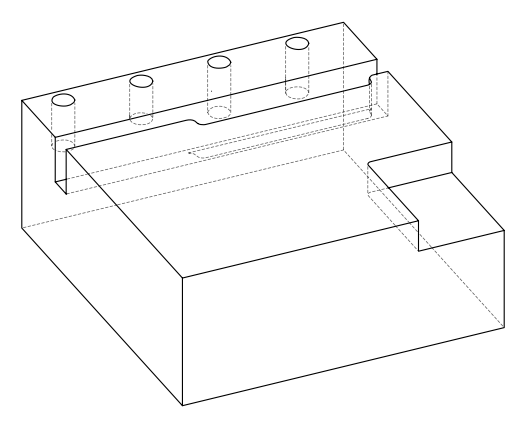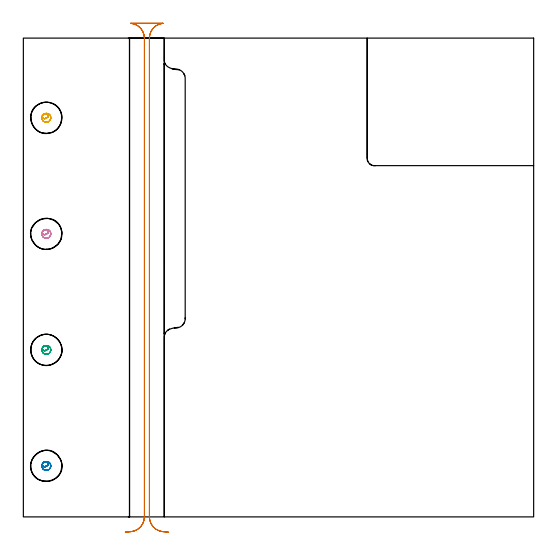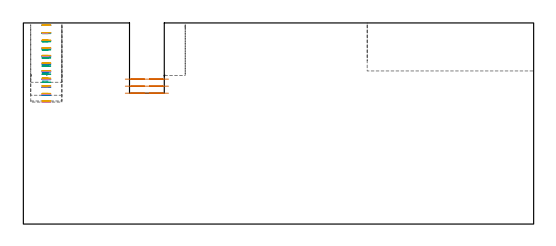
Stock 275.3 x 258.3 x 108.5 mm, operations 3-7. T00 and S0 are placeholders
(PLAN: 7 operations, 3 tool changes, 97.9 min)
(1 MILL_CORNER_NOTCH_RECTANGULAR | CORNER_NOTCH_RECTANGULAR | NXT0201_008 | Follow Part, ap 1.5, ae 75% | 62.71 min | 159947 mm3)
(2 MILL_OPEN_POCKET | POCKET_OPEN | NXT0201_010 | Follow Part, ap 2.5, ae 75% | 27.7 min | 206511 mm3)
(3 MILL_RECTANGULAR_SLOT | SLOT_RECTANGULAR | NXT0201_012 | Follow Part, ap 4, ae 75% | 3.57 min | 46383 mm3)
(4 MILL_BLIND_HOLE_FROM_SOLID_MATERIAL | STEP1POCKET | NXT0201_011 | Spiral | 0.98 min | 2378 mm3)
(5 MILL_BLIND_HOLE_FROM_SOLID_MATERIAL_1 | STEP1POCKET_1 | NXT0201_011 | Spiral | 0.78 min | 836 mm3)
(6 MILL_BLIND_HOLE_FROM_SOLID_MATERIAL_2 | STEP1POCKET_2 | NXT0201_011 | Spiral | 1.08 min | 3192 mm3)
(7 MILL_BLIND_HOLE_FROM_SOLID_MATERIAL_3 | STEP1POCKET_3 | NXT0201_011 | Spiral | 1.08 min | 3063 mm3)
(TOOL NXT0201_008 | ENDMILL 6mm [2P460-0600-NA 1630] | D6 FL26 Z6)
(TOOL NXT0201_010 | ENDMILL 10mm [2P460-1000-NA 1630] | D10 FL30 Z6)
(TOOL NXT0201_012 | ENDMILL 16mm [2P460-1600-NA 1630] | D16 FL38 Z6)
(TOOL NXT0201_011 | ENDMILL 12mm [2P460-1200-NA 1630] | D12 FL38 Z6)
(OP 3 MILL_RECTANGULAR_SLOT)
G17 G21 G94 G90
T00 M6
G54
G17 G0 G90 X78.297 Y-8.23 S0 M3
G43 Z118.5 H1
Z78.18
G94 G1 X75.308 Y-7.97 F250.
G2 X68. Y0. R8. F500.
G1 Y258.3
G2 X75.308 Y266.27 R8.
G1 Y266.3
X57.992
Y266.27
G2 X65.3 Y258.3 R8.
G1 Y0.
G2 X57.992 Y-7.97 R8.
G1 X55.003 Y-8.23 F250.
G0 X78.297 Z74.39
G1 X75.308 Y-7.97
G2 X68. Y0. R8. F500.
G1 Y258.3
G2 X75.308 Y266.27 R8.
G1 Y266.3
X57.992
Y266.27
G2 X65.3 Y258.3 R8.
G1 Y0.
G2 X57.992 Y-7.97 R8.
G1 X55.003 Y-8.23 F250.
G0 X78.297 Z70.6
G1 X75.308 Y-7.97
G2 X68. Y0. R8. F500.
G1 Y258.3
G2 X75.308 Y266.27 R8.
G1 Y266.3
X57.992
Y266.27
G2 X65.3 Y258.3 R8.
G1 Y0.
G2 X57.992 Y-7.97 R8.
G1 X55.003 Y-8.23 F250.
G0 Z118.5
M5
M2
(OP 4 MILL_BLIND_HOLE_FROM_SOLID_MATERIAL)
G17 G21 G94 G90
T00 M6
G54
G17 G0 G90 X12.4 Y27.5 S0 M3
G43 Z118.5 H1
Z107.3
G94 G3 X12.989 Y29.311 R1.001 F250.
X10.458 Y28.911 R1.811
X10.989 Y25.558 R2.4
X10.458 Y28.911 R-2.4
X10.724 Y27.235 R1.2
X12.4 Y27.5 R1.2
G0 Z103.1
G3 X12.989 Y29.311 R1.001
X10.458 Y28.911 R1.811
X10.989 Y25.558 R2.4
X10.458 Y28.911 R-2.4
X10.724 Y27.235 R1.2
X12.4 Y27.5 R1.2
G0 Z98.9
G3 X12.989 Y29.311 R1.001
X10.458 Y28.911 R1.811
X10.989 Y25.558 R2.4
X10.458 Y28.911 R-2.4
X10.724 Y27.235 R1.2
X12.4 Y27.5 R1.2
G0 Z94.7
G3 X12.989 Y29.311 R1.001
X10.458 Y28.911 R1.811
X10.989 Y25.558 R2.4
X10.458 Y28.911 R-2.4
X10.724 Y27.235 R1.2
X12.4 Y27.5 R1.2
G0 Z90.5
G3 X12.989 Y29.311 R1.001
X10.458 Y28.911 R1.811
X10.989 Y25.558 R2.4
X10.458 Y28.911 R-2.4
X10.724 Y27.235 R1.2
X12.4 Y27.5 R1.2
G0 Z86.3
G3 X12.989 Y29.311 R1.001
X10.458 Y28.911 R1.811
X10.989 Y25.558 R2.4
X10.458 Y28.911 R-2.4
X10.724 Y27.235 R1.2
X12.4 Y27.5 R1.2
G0 Z82.1
G3 X12.989 Y29.311 R1.001
X10.458 Y28.911 R1.811
X10.989 Y25.558 R2.4
X10.458 Y28.911 R-2.4
X10.724 Y27.235 R1.2
X12.4 Y27.5 R1.2
G0 Z77.9
G3 X12.989 Y29.311 R1.001
X10.458 Y28.911 R1.811
X10.989 Y25.558 R2.4
X10.458 Y28.911 R-2.4
X10.724 Y27.235 R1.2
X12.4 Y27.5 R1.2
G0 Z73.7
G3 X12.989 Y29.311 R1.001
X10.458 Y28.911 R1.811
X10.989 Y25.558 R2.4
X10.458 Y28.911 R-2.4
X10.724 Y27.235 R1.2
X12.4 Y27.5 R1.2
G0 Z69.5
G3 X12.989 Y29.311 R1.001
X10.458 Y28.911 R1.811
X10.989 Y25.558 R2.4
X10.458 Y28.911 R-2.4
X10.724 Y27.235 R1.2
X12.4 Y27.5 R1.2
G0 Z118.5
M5
M2
(OP 5 MILL_BLIND_HOLE_FROM_SOLID_MATERIAL_1)
G17 G21 G94 G90
T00 M6
G54
G17 G0 G90 X12.4 Y90.1 S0 M3
G43 Z118.5 H1
Z107.125
G94 G3 X12.989 Y91.911 R1.001 F250.
X10.458 Y91.511 R1.811
X10.989 Y88.158 R2.4
X10.458 Y91.511 R-2.4
X10.724 Y89.835 R1.2
X12.4 Y90.1 R1.2
G0 Z102.75
G3 X12.989 Y91.911 R1.001
X10.458 Y91.511 R1.811
X10.989 Y88.158 R2.4
X10.458 Y91.511 R-2.4
X10.724 Y89.835 R1.2
X12.4 Y90.1 R1.2
G0 Z98.375
G3 X12.989 Y91.911 R1.001
X10.458 Y91.511 R1.811
X10.989 Y88.158 R2.4
X10.458 Y91.511 R-2.4
X10.724 Y89.835 R1.2
X12.4 Y90.1 R1.2
G0 Z94.
G3 X12.989 Y91.911 R1.001
X10.458 Y91.511 R1.811
X10.989 Y88.158 R2.4
X10.458 Y91.511 R-2.4
X10.724 Y89.835 R1.2
X12.4 Y90.1 R1.2
G0 Z89.625
G3 X12.989 Y91.911 R1.001
X10.458 Y91.511 R1.811
X10.989 Y88.158 R2.4
X10.458 Y91.511 R-2.4
X10.724 Y89.835 R1.2
X12.4 Y90.1 R1.2
G0 Z85.25
G3 X12.989 Y91.911 R1.001
X10.458 Y91.511 R1.811
X10.989 Y88.158 R2.4
X10.458 Y91.511 R-2.4
X10.724 Y89.835 R1.2
X12.4 Y90.1 R1.2
G0 Z80.875
G3 X12.989 Y91.911 R1.001
X10.458 Y91.511 R1.811
X10.989 Y88.158 R2.4
X10.458 Y91.511 R-2.4
X10.724 Y89.835 R1.2
X12.4 Y90.1 R1.2
G0 Z76.5
G3 X12.989 Y91.911 R1.001
X10.458 Y91.511 R1.811
X10.989 Y88.158 R2.4
X10.458 Y91.511 R-2.4
X10.724 Y89.835 R1.2
X12.4 Y90.1 R1.2
G0 Z118.5
M5
M2
(OP 6 MILL_BLIND_HOLE_FROM_SOLID_MATERIAL_2)
G17 G21 G94 G90
T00 M6
G54
G17 G0 G90 X12.4 Y152.7 S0 M3
G43 Z118.5 H1
Z107.345
G94 G3 X12.989 Y154.511 R1.001 F250.
X10.458 Y154.111 R1.811
X10.989 Y150.758 R2.4
X10.458 Y154.111 R-2.4
X10.724 Y152.435 R1.2
X12.4 Y152.7 R1.2
G0 Z103.191
G3 X12.989 Y154.511 R1.001
X10.458 Y154.111 R1.811
X10.989 Y150.758 R2.4
X10.458 Y154.111 R-2.4
X10.724 Y152.435 R1.2
X12.4 Y152.7 R1.2
G0 Z99.036
G3 X12.989 Y154.511 R1.001
X10.458 Y154.111 R1.811
X10.989 Y150.758 R2.4
X10.458 Y154.111 R-2.4
X10.724 Y152.435 R1.2
X12.4 Y152.7 R1.2
G0 Z94.882
G3 X12.989 Y154.511 R1.001
X10.458 Y154.111 R1.811
X10.989 Y150.758 R2.4
X10.458 Y154.111 R-2.4
X10.724 Y152.435 R1.2
X12.4 Y152.7 R1.2
G0 Z90.727
G3 X12.989 Y154.511 R1.001
X10.458 Y154.111 R1.811
X10.989 Y150.758 R2.4
X10.458 Y154.111 R-2.4
X10.724 Y152.435 R1.2
X12.4 Y152.7 R1.2
G0 Z86.573
G3 X12.989 Y154.511 R1.001
X10.458 Y154.111 R1.811
X10.989 Y150.758 R2.4
X10.458 Y154.111 R-2.4
X10.724 Y152.435 R1.2
X12.4 Y152.7 R1.2
G0 Z82.418
G3 X12.989 Y154.511 R1.001
X10.458 Y154.111 R1.811
X10.989 Y150.758 R2.4
X10.458 Y154.111 R-2.4
X10.724 Y152.435 R1.2
X12.4 Y152.7 R1.2
G0 Z78.264
G3 X12.989 Y154.511 R1.001
X10.458 Y154.111 R1.811
X10.989 Y150.758 R2.4
X10.458 Y154.111 R-2.4
X10.724 Y152.435 R1.2
X12.4 Y152.7 R1.2
G0 Z74.109
G3 X12.989 Y154.511 R1.001
X10.458 Y154.111 R1.811
X10.989 Y150.758 R2.4
X10.458 Y154.111 R-2.4
X10.724 Y152.435 R1.2
X12.4 Y152.7 R1.2
G0 Z69.955
G3 X12.989 Y154.511 R1.001
X10.458 Y154.111 R1.811
X10.989 Y150.758 R2.4
X10.458 Y154.111 R-2.4
X10.724 Y152.435 R1.2
X12.4 Y152.7 R1.2
G0 Z65.8
G3 X12.989 Y154.511 R1.001
X10.458 Y154.111 R1.811
X10.989 Y150.758 R2.4
X10.458 Y154.111 R-2.4
X10.724 Y152.435 R1.2
X12.4 Y152.7 R1.2
G0 Z118.5
M5
M2
(OP 7 MILL_BLIND_HOLE_FROM_SOLID_MATERIAL_3)
G17 G21 G94 G90
T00 M6
G54
G17 G0 G90 X12.4 Y215.3 S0 M3
G43 Z118.5 H1
Z107.4
G94 G3 X12.989 Y217.111 R1.001 F250.
X10.458 Y216.711 R1.811
X10.989 Y213.358 R2.4
X10.458 Y216.711 R-2.4
X10.724 Y215.035 R1.2
X12.4 Y215.3 R1.2
G0 Z103.3
G3 X12.989 Y217.111 R1.001
X10.458 Y216.711 R1.811
X10.989 Y213.358 R2.4
X10.458 Y216.711 R-2.4
X10.724 Y215.035 R1.2
X12.4 Y215.3 R1.2
G0 Z99.2
G3 X12.989 Y217.111 R1.001
X10.458 Y216.711 R1.811
X10.989 Y213.358 R2.4
X10.458 Y216.711 R-2.4
X10.724 Y215.035 R1.2
X12.4 Y215.3 R1.2
G0 Z95.1
G3 X12.989 Y217.111 R1.001
X10.458 Y216.711 R1.811
X10.989 Y213.358 R2.4
X10.458 Y216.711 R-2.4
X10.724 Y215.035 R1.2
X12.4 Y215.3 R1.2
G0 Z91.
G3 X12.989 Y217.111 R1.001
X10.458 Y216.711 R1.811
X10.989 Y213.358 R2.4
X10.458 Y216.711 R-2.4
X10.724 Y215.035 R1.2
X12.4 Y215.3 R1.2
G0 Z86.9
G3 X12.989 Y217.111 R1.001
X10.458 Y216.711 R1.811
X10.989 Y213.358 R2.4
X10.458 Y216.711 R-2.4
X10.724 Y215.035 R1.2
X12.4 Y215.3 R1.2
G0 Z82.8
G3 X12.989 Y217.111 R1.001
X10.458 Y216.711 R1.811
X10.989 Y213.358 R2.4
X10.458 Y216.711 R-2.4
X10.724 Y215.035 R1.2
X12.4 Y215.3 R1.2
G0 Z78.7
G3 X12.989 Y217.111 R1.001
X10.458 Y216.711 R1.811
X10.989 Y213.358 R2.4
X10.458 Y216.711 R-2.4
X10.724 Y215.035 R1.2
X12.4 Y215.3 R1.2
G0 Z74.6
G3 X12.989 Y217.111 R1.001
X10.458 Y216.711 R1.811
X10.989 Y213.358 R2.4
X10.458 Y216.711 R-2.4
X10.724 Y215.035 R1.2
X12.4 Y215.3 R1.2
G0 Z70.5
G3 X12.989 Y217.111 R1.001
X10.458 Y216.711 R1.811
X10.989 Y213.358 R2.4
X10.458 Y216.711 R-2.4
X10.724 Y215.035 R1.2
X12.4 Y215.3 R1.2
G0 Z66.4
G3 X12.989 Y217.111 R1.001
X10.458 Y216.711 R1.811
X10.989 Y213.358 R2.4
X10.458 Y216.711 R-2.4
X10.724 Y215.035 R1.2
X12.4 Y215.3 R1.2
G0 Z118.5
M5
M2
